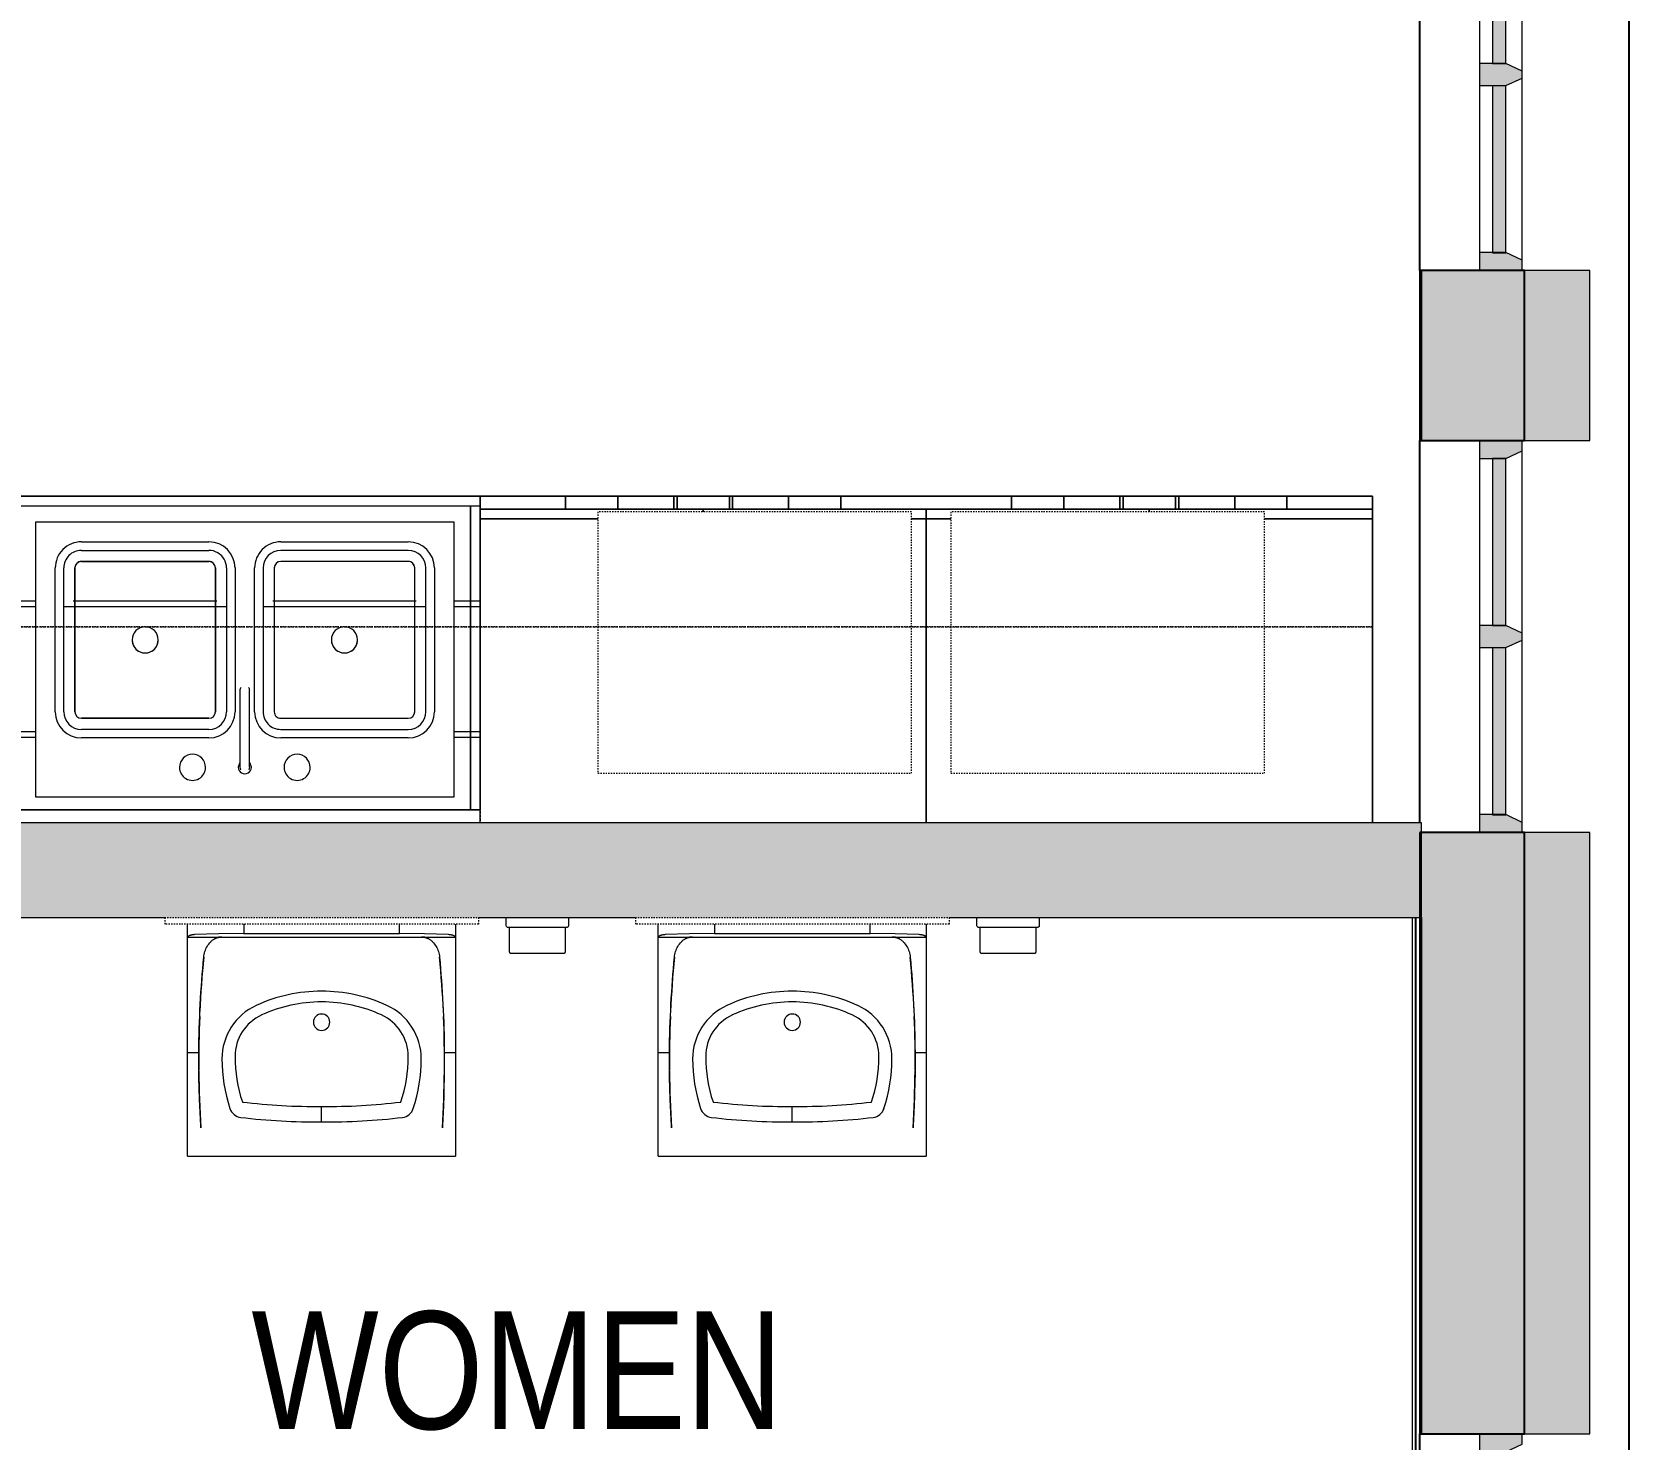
# Model space of a CAD drawing. Header units: inches. Extents: x -3640 to -1418, y -3630 to 137.
# Drawn here: x -2971.6 to -2849.4, y -2270.5 to -2162.9 of the extents above; entities that cross this region are included whole.
import ezdxf

# ---------------------------------------------------------------- set-up
doc = ezdxf.new("R2010")
doc.units = ezdxf.units.IN
doc.header["$MEASUREMENT"] = 0
for name, pattern in [('Dash Small', [0.125, 0.0625, -0.0625]), ('Hidden', [0.28125, 0.1875, -0.09375]), ('Hidden Equipment- BSALS', [0.0625, 0.03125, -0.03125]), ('Hidden Equipment- LTP', [0.0625, 0.03125, -0.03125])]:
    doc.linetypes.add(name, pattern=pattern)
for name, color, linetype, lineweight in [('A-AREA-IDEN', 2, 'Continuous', 9), ('A-FLOR', 192, 'Continuous', 13), ('A-GLAZ-CURT', 52, 'Continuous', 13), ('A-GLAZ-CWMG', 51, 'Continuous', 13), ('A-WALL', 113, 'Continuous', 13), ('A-WALL-PATT', 111, 'Continuous', 13), ('I-WALL', 2, 'Continuous', 13), ('L-SITE-WALL', 31, 'Continuous', 13), ('P-SANR-FIXT', 6, 'Continuous', 13), ('Q-CASE', 31, 'Continuous', 13), ('Q-SPCQ', 91, 'Continuous', 13)]:
    doc.layers.add(name, color=color, linetype=linetype, lineweight=lineweight)
doc.styles.add('Arial Narrow', font='ARIALN.TTF', dxfattribs={"height": 9})

# ---------------------------------------------------------------- blocks, each defined once
blk = doc.blocks.new('15830016-STRUCT_MARTINEZ-MOORE_CENTRAL_v2018_rvt-1-DIMENSION PLAN - LEVEL 1 _567_ - 2__ - CAD')
at = {"layer": 'A-WALL-PATT', "lineweight": 20}
h = blk.add_hatch(color=10, dxfattribs=at)
h.paths.add_polyline_path([(-2865.4, -2624.64), (-2857.4, -2624.64), (-2857.4, -2581.14), (-2865.4, -2581.14), (-2865.4, -2616.64)], flags=0)
h.paths.add_polyline_path([(-2857.4, -2551.14), (-2857.4, -2538.14), (-2865.4, -2538.14), (-2865.4, -2551.14)], flags=0)
h.paths.add_polyline_path([(-2865.4, -2508.14), (-2857.4, -2508.14), (-2857.4, -2462.14), (-2865.4, -2462.14)], flags=0)
h.paths.add_polyline_path([(-2865.4, -2432.14), (-2857.4, -2432.14), (-2857.4, -2419.14), (-2865.4, -2419.14)], flags=0)
h.paths.add_polyline_path([(-2857.4, -2389.14), (-2857.4, -2343.14), (-2865.4, -2343.14), (-2865.4, -2389.14)], flags=0)
h.paths.add_polyline_path([(-2865.4, -2313.14), (-2857.4, -2313.14), (-2857.4, -2300.14), (-2865.4, -2300.14)], flags=0)
h.paths.add_polyline_path([(-2857.4, -2270.14), (-2857.4, -2224.14), (-2865.4, -2224.14), (-2865.4, -2270.14)], flags=0)
h.paths.add_polyline_path([(-2865.4, -2194.14), (-2857.4, -2194.14), (-2857.4, -2181.14), (-2865.4, -2181.14)], flags=0)
h.paths.add_polyline_path([(-2865.4, -2151.14), (-2857.4, -2151.14), (-2857.4, -1977.42), (-2865.4, -1977.42), (-2865.4, -2144.14)], flags=0)
h.paths.add_polyline_path([(-2865.4, -1805.99), (-2857.4, -1805.99), (-2857.4, -1632.14), (-2865.4, -1632.14), (-2865.4, -1771.64), (-2863.24, -1771.64), (-2863.24, -1772.39), (-2865.4, -1772.39), (-2865.4, -1778.63)], flags=0)
h.paths.add_polyline_path([(-2865.4, -1602.14), (-2857.4, -1602.14), (-2857.4, -1589.14), (-2865.4, -1589.14)], flags=0)
h.paths.add_polyline_path([(-2857.4, -1559.14), (-2857.4, -1513.14), (-2865.4, -1513.14), (-2865.4, -1559.14)], flags=0)
h.paths.add_polyline_path([(-2865.4, -1483.14), (-2857.4, -1483.14), (-2857.4, -1470.14), (-2865.4, -1470.14)], flags=0)
h.paths.add_polyline_path([(-2857.4, -1440.14), (-2857.4, -1394.14), (-2865.4, -1394.14), (-2865.4, -1440.14)], flags=0)
h.paths.add_polyline_path([(-2865.4, -1364.14), (-2857.4, -1364.14), (-2857.4, -1351.14), (-2865.4, -1351.14), (-2865.4, -1357.81)], flags=0)
h.paths.add_polyline_path([(-2865.4, -1321.14), (-2857.4, -1321.14), (-2857.4, -1275.14), (-2865.4, -1275.14), (-2865.4, -1293.07)], flags=0)
h.paths.add_polyline_path([(-2865.4, -1245.14), (-2857.4, -1245.14), (-2857.4, -1232.14), (-2865.4, -1232.14)], flags=0)
h.paths.add_polyline_path([(-2857.4, -1202.14), (-2857.4, -1158.64), (-2865.4, -1158.64), (-2865.4, -1202.14)], flags=0)
at = {"layer": 'A-FLOR', "color": 253, "lineweight": 25}
blk.add_line((-2865.71, -2308.64), (-2865.71, -2230.64), dxfattribs=at)
at = {"layer": 'A-WALL', "color": 253, "lineweight": 25}
for p, q in [((-2849.4, -2144.2), (-2849.4, -2608.64)), ((-2865.4, -2181.14), (-2865.4, -2151.14)), ((-2865.4, -2223.39), (-2865.4, -2194.14)), ((-2865.4, -2300.14), (-2865.4, -2270.14))]:
    blk.add_line(p, q, dxfattribs=at)
at = {"layer": 'L-SITE-WALL', "color": 253, "lineweight": 25}
for p, q in [((-2865.4, -2181.14), (-2865.4, -2194.14)), ((-2857.4, -2181.14), (-2865.4, -2181.14)), ((-2857.4, -2194.14), (-2857.4, -2181.14)), ((-2865.4, -2194.14), (-2857.4, -2194.14)), ((-2865.4, -2224.14), (-2865.4, -2270.14)), ((-2857.4, -2224.14), (-2865.4, -2224.14)), ((-2857.4, -2270.14), (-2857.4, -2224.14)), ((-2865.4, -2270.14), (-2857.4, -2270.14))]:
    blk.add_line(p, q, dxfattribs=at)
blk = doc.blocks.new('Lavatory-Wall_Mounted High-back Basin-BSALS - LAV--235525-DIMENSION PLAN - LEVEL 1 _567_ - 2__ - CAD')
at = {"layer": 'P-SANR-FIXT', "lineweight": 9}
for p, q in [((-2923.65, -2232.13), (-2923.65, -2231.14)), ((-2919.35, -2231.14), (-2919.35, -2231.85)), ((-2907.44, -2231.85), (-2907.44, -2231.14)), ((-2903.15, -2231.14), (-2903.15, -2232.13)), ((-2923.65, -2240.96), (-2923.65, -2232.13)), ((-2923.65, -2232.13), (-2921.05, -2232.13)), ((-2921.05, -2232.13), (-2905.74, -2232.13)), ((-2919.35, -2231.85), (-2918.87, -2231.85)), ((-2918.87, -2231.85), (-2907.93, -2231.85)), ((-2907.93, -2231.85), (-2907.44, -2231.85)), ((-2905.74, -2232.13), (-2903.15, -2232.13)), ((-2903.15, -2232.13), (-2903.15, -2240.96)), ((-2923.65, -2244.04), (-2923.65, -2240.96)), ((-2923.65, -2240.96), (-2922.79, -2240.96)), ((-2904.01, -2240.96), (-2903.15, -2240.96)), ((-2903.15, -2240.96), (-2903.15, -2244.04)), ((-2923.65, -2246.72), (-2923.65, -2244.04)), ((-2913.4, -2246.27), (-2913.4, -2245.09)), ((-2903.15, -2244.04), (-2903.15, -2246.72)), ((-2923.65, -2248.22), (-2923.65, -2246.72)), ((-2903.15, -2246.72), (-2903.15, -2248.22)), ((-2923.65, -2248.43), (-2923.65, -2248.22)), ((-2923.65, -2248.76), (-2923.65, -2248.43)), ((-2923.65, -2248.88), (-2923.65, -2248.76)), ((-2923.65, -2248.88), (-2903.15, -2248.88)), ((-2903.15, -2248.22), (-2903.15, -2248.43)), ((-2903.15, -2248.43), (-2903.15, -2248.76)), ((-2903.15, -2248.76), (-2903.15, -2248.88))]:
    blk.add_line(p, q, dxfattribs=at)
at = {"layer": 'P-SANR-FIXT', "lineweight": 9, "flags": 128}
for points in [[(-2919.35, -2231.85), (-2921.26, -2231.88), (-2923.11, -2231.94)], [(-2903.68, -2231.94), (-2905.53, -2231.88), (-2907.44, -2231.85)], [(-2922.75, -2244.04), (-2922.78, -2242.5), (-2922.79, -2240.96)], [(-2904.01, -2240.96), (-2904.01, -2242.5), (-2904.04, -2244.04)]]:
    blk.add_lwpolyline(points, dxfattribs=at)
at = {"layer": 'P-SANR-FIXT', "lineweight": 9}
for centre, radius, start, end in [((-2921.05, -2233.26), 1.14, 90, 113.5081), ((-2905.74, -2233.26), 1.14, 66.4919, 90), ((-2839.45, -2241.56), 83.34, 174.5603, 177.4368), ((-2987.34, -2241.56), 83.34, 2.5632, 5.4397), ((-2913.4, -2248.27), 12, 90, 114.6243), ((-2913.4, -2248.27), 12, 65.3757, 90), ((-2916.52, -2241.45), 4.5, 114.6243, 179.9622), ((-2913.4, -2248.09), 11, 90, 114.6243), ((-2913.4, -2248.09), 11, 65.3757, 90), ((-2910.27, -2241.45), 4.5, 0.0378, 65.3757), ((-2839.45, -2241.56), 83.34, 177.6975, 180.5124), ((-2916.52, -2241.27), 3.5, 114.6243, 179.9622), ((-2913.4, -2238.64), 0.625, 0, 180), ((-2913.4, -2238.64), 0.625, 180, 0), ((-2910.27, -2241.27), 3.5, 0.0378, 65.3757), ((-2987.34, -2241.56), 83.34, 359.4876, 2.3025), ((-2909.02, -2241.45), 12, 179.9622, 198.4138), ((-2909.02, -2241.27), 11, 179.9622, 198.4138), ((-2917.77, -2241.27), 11, 341.5862, 0.0378), ((-2917.77, -2241.45), 12, 341.5862, 0.0378), ((-2839.45, -2241.56), 83.34, 180.5769, 183.551), ((-2987.34, -2241.56), 83.34, 356.449, 359.4231), ((-2913.82, -2198.21), 46.88, 263.093, 270.5185), ((-2912.97, -2198.21), 46.88, 269.4815, 276.907), ((-2919.46, -2244.93), 1, 198.4138, 263.093), ((-2913.82, -2198.39), 47.88, 263.093, 270.5076), ((-2912.97, -2198.39), 47.88, 269.4924, 276.907), ((-2907.33, -2244.93), 1, 276.907, 341.5862)]:
    blk.add_arc(centre, radius, start, end, dxfattribs=at)
for points, knots in [([(-2923.11, -2231.94), (-2923.15, -2231.95), (-2923.21, -2231.95), (-2923.28, -2231.96), (-2923.33, -2231.97), (-2923.37, -2231.98), (-2923.4, -2231.99), (-2923.42, -2231.99), (-2923.44, -2232), (-2923.45, -2232), (-2923.47, -2232.01), (-2923.48, -2232.01), (-2923.51, -2232.02), (-2923.53, -2232.04), (-2923.56, -2232.05), (-2923.58, -2232.07), (-2923.61, -2232.09), (-2923.63, -2232.11), (-2923.65, -2232.13)], [0, 0, 0, 0, 0.2, 0.3, 0.4, 0.45, 0.5, 0.55, 0.575, 0.6, 0.625, 0.65, 0.7, 0.75, 0.8, 0.85, 0.9, 1, 1, 1, 1]), ([(-2903.15, -2232.13), (-2903.16, -2232.11), (-2903.18, -2232.09), (-2903.21, -2232.07), (-2903.23, -2232.05), (-2903.26, -2232.04), (-2903.29, -2232.02), (-2903.31, -2232.01), (-2903.33, -2232.01), (-2903.34, -2232), (-2903.35, -2232), (-2903.37, -2231.99), (-2903.39, -2231.99), (-2903.42, -2231.98), (-2903.46, -2231.97), (-2903.51, -2231.96), (-2903.58, -2231.95), (-2903.64, -2231.95), (-2903.68, -2231.94)], [0, 0, 0, 0, 0.1, 0.15, 0.2, 0.25, 0.3, 0.35, 0.375, 0.4, 0.425, 0.45, 0.5, 0.55, 0.6, 0.7, 0.8, 1, 1, 1, 1])]:
    blk.add_open_spline(points, degree=3, knots=knots, dxfattribs=at)
for points in [[(-2922.41, -2233.66), (-2922.4, -2233.52), (-2922.34, -2233.24), (-2922.16, -2232.83), (-2921.99, -2232.6), (-2921.88, -2232.49)], [(-2921.88, -2232.49), (-2921.83, -2232.43), (-2921.72, -2232.33), (-2921.51, -2232.22), (-2921.29, -2232.14), (-2921.13, -2232.13), (-2921.05, -2232.13)], [(-2905.74, -2232.13), (-2905.66, -2232.13), (-2905.5, -2232.14), (-2905.28, -2232.22), (-2905.07, -2232.33), (-2904.96, -2232.43), (-2904.91, -2232.49)], [(-2904.91, -2232.49), (-2904.81, -2232.6), (-2904.63, -2232.83), (-2904.45, -2233.23), (-2904.39, -2233.52), (-2904.38, -2233.66)], [(-2922.79, -2240.96), (-2922.78, -2239.71), (-2922.7, -2237.24), (-2922.52, -2234.84), (-2922.41, -2233.66)], [(-2904.38, -2233.66), (-2904.27, -2234.84), (-2904.09, -2237.24), (-2904.02, -2239.71), (-2904.01, -2240.96)], [(-2922.63, -2246.72), (-2922.65, -2246.28), (-2922.7, -2245.38), (-2922.74, -2244.49), (-2922.75, -2244.04)], [(-2904.04, -2244.04), (-2904.05, -2244.49), (-2904.09, -2245.38), (-2904.14, -2246.28), (-2904.16, -2246.72)]]:
    blk.add_open_spline(points, degree=3, dxfattribs=at)
blk = doc.blocks.new('Mirror_Bobrick_B1658 - 24Wx36H-V8-DIMENSION PLAN - LEVEL 1 _567_ - 2__ - CAD')
at = {"layer": 'Q-SPCQ', "linetype": 'Hidden Equipment- BSALS', "lineweight": 20}
for p, q in [((-2961.4, -2230.64), (-2961.4, -2231.14)), ((-2961.4, -2230.64), (-2937.4, -2230.64)), ((-2961.4, -2230.64), (-2961.4, -2231.14)), ((-2937.4, -2231.14), (-2961.4, -2231.14)), ((-2937.4, -2230.64), (-2937.4, -2231.14)), ((-2937.4, -2230.64), (-2937.4, -2231.14))]:
    blk.add_line(p, q, dxfattribs=at)
blk = doc.blocks.new('Soap_Dispenser-Surface_Mounted-Bobrick - B-2111-235694-DIMENSION PLAN - LEVEL 1 _567_ - 2__ - CAD')
at = {"layer": 'Q-SPCQ', "lineweight": 9}
for p, q in [((-2935.27, -2231.28), (-2935.27, -2230.64)), ((-2935.27, -2230.64), (-2930.52, -2230.64)), ((-2935.02, -2231.39), (-2935.15, -2231.39)), ((-2935.02, -2233.28), (-2935.02, -2231.39)), ((-2930.77, -2231.39), (-2935.02, -2231.39)), ((-2930.65, -2231.39), (-2930.77, -2231.39)), ((-2930.77, -2231.39), (-2930.77, -2233.28)), ((-2930.52, -2230.64), (-2930.52, -2231.28)), ((-2930.88, -2233.39), (-2934.91, -2233.39))]:
    blk.add_line(p, q, dxfattribs=at)
for points, knots in [([(-2935.15, -2231.39), (-2935.16, -2231.39), (-2935.19, -2231.39), (-2935.24, -2231.35), (-2935.26, -2231.31), (-2935.27, -2231.28)], [0, 0, 0, 0, 0.285714, 0.571429, 1, 1, 1, 1]), ([(-2930.52, -2231.28), (-2930.52, -2231.3), (-2930.54, -2231.34), (-2930.57, -2231.37), (-2930.61, -2231.39), (-2930.63, -2231.39), (-2930.65, -2231.39)], [0, 0, 0, 0, 0.285714, 0.571429, 0.785714, 1, 1, 1, 1]), ([(-2934.91, -2233.39), (-2934.93, -2233.39), (-2934.95, -2233.38), (-2934.98, -2233.36), (-2935, -2233.33), (-2935.02, -2233.3), (-2935.02, -2233.28)], [0, 0, 0, 0, 0.333333, 0.5, 0.666667, 1, 1, 1, 1]), ([(-2930.77, -2233.28), (-2930.78, -2233.3), (-2930.79, -2233.33), (-2930.81, -2233.36), (-2930.84, -2233.38), (-2930.86, -2233.39), (-2930.88, -2233.39)], [0, 0, 0, 0, 0.333333, 0.5, 0.666667, 1, 1, 1, 1])]:
    blk.add_open_spline(points, degree=3, knots=knots, dxfattribs=at)
blk = doc.blocks.new('Microwave oven 2_0 cuft GE - LTP - Microwave 2_0 cuft GE-235511-DIMENSION PLAN - LEVEL 1 _567_ - 2__ - CAD')
at = {"layer": 'Q-SPCQ', "linetype": 'Hidden Equipment- LTP', "lineweight": 20}
for p, q in [((0, 0), (-24, 0)), ((-24, 0), (-24, -20)), ((0, -20), (0, 0)), ((-24, -20), (0, -20))]:
    blk.add_line(p, q, dxfattribs=at)
blk = doc.blocks.new('Casework- Skirt ADA- BSALS1 - 34_H-3511352-DIMENSION PLAN - LEVEL 1 _567_ - 2__ - CAD')
at = {"layer": 'Q-CASE', "lineweight": 20}
for p, q in [((-17.26, 0), (-17.26, -5.56)), ((-17.26, -23.25), (-17.26, 0)), ((-17.26, 0), (-16.51, 0)), ((-16.51, 0), (-17.26, 0)), ((-17.26, 0), (-17.26, -6)), ((-17.26, -5.56), (-17.26, 0)), ((-17.26, 0), (-16.51, 0)), ((-16.51, 0), (-17.26, 0)), ((-16.51, 0), (-16.51, -23.25)), ((-16.51, -5.56), (-16.51, 0)), ((-16.51, 0), (17.99, 0)), ((17.99, 0), (-16.51, 0)), ((17.99, -23.25), (17.99, 0)), ((17.99, 0), (17.99, -5.56)), ((18.74, 0), (17.99, 0)), ((18.74, 0), (17.99, 0)), ((17.99, 0), (18.74, 0)), ((18.74, 0), (17.99, 0)), ((18.74, -5.56), (18.74, 0)), ((18.74, 0), (18.74, -23.25)), ((18.74, 0), (18.74, -5.56)), ((18.74, -6), (18.74, 0)), ((-17.26, -5.56), (-17.26, -15.56)), ((-16.51, -5.56), (-17.26, -5.56)), ((-17.26, -15.56), (-17.26, -5.56)), ((-16.51, -5.56), (-17.26, -5.56)), ((-17.26, -6), (-17.26, -16)), ((-16.51, -6), (-17.26, -6)), ((-16.51, -15.56), (-16.51, -5.56)), ((-15.26, -5.56), (-16.51, -5.56)), ((-15.26, -6), (-16.51, -6)), ((17.99, -5.56), (16.74, -5.56)), ((17.99, -6), (16.74, -6)), ((17.99, -5.56), (17.99, -15.56)), ((18.74, -5.56), (17.99, -5.56)), ((18.74, -5.56), (17.99, -5.56)), ((18.74, -6), (17.99, -6)), ((18.74, -15.56), (18.74, -5.56)), ((18.74, -5.56), (18.74, -15.56)), ((18.74, -16), (18.74, -6)), ((-17.26, -15.56), (-17.26, -22.25)), ((-16.51, -15.56), (-17.26, -15.56)), ((-17.26, -22.25), (-17.26, -15.56)), ((-16.51, -15.56), (-17.26, -15.56)), ((-16.51, -23.25), (-16.51, -15.56)), ((-15.26, -15.56), (-16.51, -15.56)), ((-0.66, -15.56), (-13.12, -15.56)), ((14.59, -15.56), (2.13, -15.56)), ((17.99, -15.56), (16.74, -15.56)), ((17.99, -15.56), (17.99, -23.25)), ((18.74, -15.56), (17.99, -15.56)), ((18.74, -15.56), (17.99, -15.56)), ((18.74, -22.25), (18.74, -15.56)), ((18.74, -15.56), (18.74, -22.25)), ((-17.26, -16), (-17.26, -22.25)), ((-16.51, -16), (-17.26, -16)), ((-15.26, -16), (-16.51, -16)), ((-1.41, -16), (-12.36, -16)), ((13.87, -16), (2.89, -16)), ((17.99, -16), (16.74, -16)), ((18.74, -16), (17.99, -16)), ((18.74, -22.25), (18.74, -16)), ((-17.26, -22.25), (-17.26, -23)), ((-17.26, -22.25), (-17.26, -23)), ((-17.26, -23), (-17.26, -22.25)), ((-17.26, -23), (-17.26, -23.25)), ((-17.26, -23), (-17.26, -23.25)), ((-17.26, -23.25), (-17.26, -23)), ((18.74, -23), (18.74, -22.25)), ((18.74, -22.25), (18.74, -23)), ((18.74, -23), (18.74, -22.25)), ((18.74, -23.25), (18.74, -23)), ((18.74, -23), (18.74, -23.25)), ((18.74, -23.25), (18.74, -23)), ((-16.51, -23.25), (-17.26, -23.25)), ((-16.51, -23.25), (-17.26, -23.25)), ((-17.26, -23.25), (-17.26, -24)), ((-17.26, -24), (-17.26, -23.25)), ((18.74, -23.25), (-17.26, -23.25)), ((-16.51, -23.25), (-17.26, -23.25)), ((18.74, -24), (-17.26, -24)), ((18.74, -24), (-17.26, -24)), ((17.99, -23.25), (-16.51, -23.25)), ((17.99, -23.25), (18.74, -23.25)), ((18.74, -23.25), (17.99, -23.25)), ((18.74, -23.25), (17.99, -23.25)), ((18.74, -23.25), (18.74, -24)), ((18.74, -24), (18.74, -23.25))]:
    blk.add_line(p, q, dxfattribs=at)
blk = doc.blocks.new('Sink-Double- BSALS - SK--235515-DIMENSION PLAN - LEVEL 1 _567_ - 2__ - CAD')
at = {"layer": 'P-SANR-FIXT', "lineweight": 9}
for p, q in [((16, 0), (-16, 0)), ((-16, 0), (-16, -21)), ((16, -21), (16, 0)), ((-12.5, -4.5), (-2.75, -4.5)), ((-0.37, -4.75), (-0.37, -5.62)), ((0.38, -5.62), (0.38, -4.75)), ((2.75, -4.5), (12.5, -4.5)), ((-2.75, -5.15), (-12.5, -5.15)), ((-2.75, -6), (-12.5, -6)), ((-2.75, -6), (-12.5, -6)), ((2.75, -5.15), (12.5, -5.15)), ((12.5, -6), (2.75, -6)), ((2.75, -6), (12.5, -6)), ((-14.5, -17.5), (-14.5, -6.5)), ((-13.85, -6.5), (-13.85, -14.52)), ((-13, -6.5), (-13, -14.06)), ((-13, -6.5), (-13, -14.06)), ((-2.25, -14.06), (-2.25, -6.5)), ((-2.25, -14.06), (-2.25, -6.5)), ((-1.4, -14.52), (-1.4, -6.5)), ((-0.75, -6.5), (-0.75, -17.5)), ((0.75, -17.5), (0.75, -6.5)), ((1.4, -14.52), (1.4, -6.5)), ((2.25, -6.5), (2.25, -14.06)), ((2.25, -14.06), (2.25, -6.5)), ((13, -14.06), (13, -6.5)), ((13, -6.5), (13, -14.06)), ((13.85, -6.5), (13.85, -14.52)), ((14.5, -6.5), (14.5, -17.5)), ((-13.85, -14.56), (-13.85, -17.5)), ((-13, -14.06), (-13, -17.5)), ((-13, -14.06), (-13, -17.5)), ((-2.25, -17.5), (-2.25, -14.06)), ((-2.25, -17.5), (-2.25, -14.06)), ((-1.4, -17.5), (-1.4, -14.56)), ((1.4, -17.5), (1.4, -14.56)), ((2.25, -14.06), (2.25, -17.5)), ((2.25, -17.5), (2.25, -14.06)), ((13, -17.5), (13, -14.06)), ((13, -14.06), (13, -17.5)), ((13.85, -14.56), (13.85, -17.5)), ((-12.5, -18), (-2.75, -18)), ((-12.5, -18), (-2.75, -18)), ((2.75, -18), (12.5, -18)), ((12.5, -18), (2.75, -18)), ((-12.5, -18.85), (-2.75, -18.85)), ((-2.75, -19.5), (-12.5, -19.5)), ((12.5, -18.85), (2.75, -18.85)), ((12.5, -19.5), (2.75, -19.5)), ((-16, -21), (16, -21))]:
    blk.add_line(p, q, dxfattribs=at)
at = {"layer": 'P-SANR-FIXT', "lineweight": 9, "flags": 128}
for points in [[(-0.37, -2.25), (-0.37, -2.25), (-0.37, -2.26), (-0.37, -2.27), (-0.37, -2.28), (-0.37, -2.3), (-0.37, -2.32), (-0.37, -2.35), (-0.37, -2.38), (-0.37, -2.41), (-0.37, -2.45), (-0.37, -2.49), (-0.37, -2.53), (-0.37, -2.58), (-0.37, -2.63), (-0.37, -2.69), (-0.37, -2.74), (-0.37, -2.81), (-0.37, -2.87), (-0.37, -2.94), (-0.37, -3.01), (-0.37, -3.08), (-0.37, -3.16), (-0.37, -3.24), (-0.37, -3.32), (-0.37, -3.4), (-0.37, -3.48), (-0.37, -3.57), (-0.37, -3.66), (-0.37, -3.75), (-0.37, -3.84), (-0.37, -3.94), (-0.37, -4.03), (-0.37, -4.13), (-0.37, -4.23), (-0.37, -4.33), (-0.37, -4.42), (-0.37, -4.52), (-0.37, -4.62), (-0.37, -4.72), (-0.37, -4.75)], [(0.38, -4.75), (0.38, -4.65), (0.38, -4.55), (0.38, -4.45), (0.38, -4.35), (0.38, -4.25), (0.38, -4.16), (0.38, -4.06), (0.38, -3.96), (0.38, -3.87), (0.38, -3.78), (0.38, -3.69), (0.38, -3.6), (0.38, -3.51), (0.38, -3.42), (0.38, -3.34), (0.38, -3.26), (0.38, -3.18), (0.38, -3.1), (0.38, -3.03), (0.38, -2.96), (0.38, -2.89), (0.38, -2.82), (0.38, -2.76), (0.38, -2.7), (0.38, -2.65), (0.38, -2.59), (0.38, -2.55), (0.38, -2.5), (0.38, -2.46), (0.38, -2.42), (0.38, -2.39), (0.38, -2.35), (0.38, -2.33), (0.38, -2.31), (0.38, -2.29), (0.38, -2.27), (0.38, -2.26), (0.38, -2.25), (0.38, -2.25), (0.38, -2.25)], [(-0.37, -5.62), (-0.37, -5.72), (-0.37, -5.82), (-0.37, -5.92), (-0.37, -6.02), (-0.37, -6.12), (-0.37, -6.22), (-0.37, -6.32), (-0.37, -6.41), (-0.37, -6.51), (-0.37, -6.6), (-0.37, -6.69), (-0.37, -6.78), (-0.37, -6.87), (-0.37, -6.95), (-0.37, -7.04), (-0.37, -7.12), (-0.37, -7.2), (-0.37, -7.27), (-0.37, -7.35), (-0.37, -7.42), (-0.37, -7.49), (-0.37, -7.55), (-0.37, -7.61), (-0.37, -7.67), (-0.37, -7.73), (-0.37, -7.78), (-0.37, -7.83), (-0.37, -7.88), (-0.37, -7.92), (-0.37, -7.96), (-0.37, -7.99), (-0.37, -8.02), (-0.37, -8.05), (-0.37, -8.07), (-0.37, -8.09), (-0.37, -8.1), (-0.37, -8.11), (-0.37, -8.12), (-0.37, -8.12), (-0.37, -8.12)], [(0.38, -8.12), (0.38, -8.12), (0.38, -8.12), (0.38, -8.11), (0.38, -8.09), (0.38, -8.08), (0.38, -8.05), (0.38, -8.03), (0.38, -8), (0.38, -7.96), (0.38, -7.93), (0.38, -7.89), (0.38, -7.84), (0.38, -7.79), (0.38, -7.74), (0.38, -7.69), (0.38, -7.63), (0.38, -7.57), (0.38, -7.5), (0.38, -7.44), (0.38, -7.37), (0.38, -7.29), (0.38, -7.22), (0.38, -7.14), (0.38, -7.06), (0.38, -6.98), (0.38, -6.89), (0.38, -6.8), (0.38, -6.71), (0.38, -6.62), (0.38, -6.53), (0.38, -6.44), (0.38, -6.34), (0.38, -6.25), (0.38, -6.15), (0.38, -6.05), (0.38, -5.95), (0.38, -5.85), (0.38, -5.75), (0.38, -5.65), (0.38, -5.62)]]:
    blk.add_lwpolyline(points, dxfattribs=at)
at = {"layer": 'P-SANR-FIXT', "lineweight": 9}
for centre, radius, start, end in [((-4, -2.25), 1, 360, 180), ((-4, -2.25), 1, 180, 360), ((0, -2.25), 0.5, 360, 180), ((0, -2.25), 0.5, 180, 221.3753), ((0, -2.25), 0.375, 150, 180), ((0, -2.25), 0.375, 0, 30), ((0, -2.25), 0.5, 318.6247, 0), ((4, -2.25), 1, 360, 180), ((4, -2.25), 1, 180, 0), ((-12.5, -6.5), 2, 90, 180), ((-2.75, -6.5), 2, 0, 90), ((2.75, -6.5), 2, 90, 180), ((12.5, -6.5), 2, 0, 90), ((-12.5, -6.5), 1.35, 90, 180), ((-12.5, -6.5), 0.5, 90, 180), ((-12.5, -6.5), 0.5, 90, 180), ((-2.75, -6.5), 1.35, 360, 90), ((-2.75, -6.5), 0.5, 360, 90), ((-2.75, -6.5), 0.5, 360, 90), ((2.75, -6.5), 1.35, 90, 180), ((2.75, -6.5), 0.5, 90, 180), ((2.75, -6.5), 0.5, 90, 180), ((12.5, -6.5), 1.35, 0, 90), ((12.5, -6.5), 0.5, 0, 90), ((12.5, -6.5), 0.5, 0, 90), ((0, -8.12), 0.375, 180.1021, 218.5714), ((0, -8.12), 0.375, 321.4286, 359.8979), ((-7.62, -12), 1, 0, 180), ((-7.62, -12), 1, 360, 180), ((-7.62, -12), 1, 180, 0), ((-7.62, -12), 1, 180, 360), ((7.62, -12), 1, 0, 180), ((7.62, -12), 1, 360, 180), ((7.62, -12), 1, 180, 360), ((7.62, -12), 1, 180, 360), ((-12.5, -17.5), 2, 180, 270), ((-12.5, -17.5), 1.35, 180, 270), ((-12.5, -17.5), 0.5, 180, 270), ((-12.5, -17.5), 0.5, 180, 225), ((-12.5, -17.5), 0.5, 225, 270), ((-2.75, -17.5), 0.5, 270, 360), ((-2.75, -17.5), 0.5, 270, 360), ((-2.75, -17.5), 1.35, 270, 360), ((-2.75, -17.5), 2, 270, 0), ((2.75, -17.5), 2, 180, 270), ((2.75, -17.5), 1.35, 180, 210), ((2.75, -17.5), 1.35, 210, 240), ((2.75, -17.5), 0.5, 180, 240), ((2.75, -17.5), 0.5, 180, 225), ((2.75, -17.5), 0.5, 225, 270), ((2.75, -17.5), 0.5, 240, 270), ((12.5, -17.5), 1.35, 270, 0), ((12.5, -17.5), 0.5, 270, 0), ((12.5, -17.5), 2, 270, 0), ((12.5, -17.5), 0.5, 270, 300), ((12.5, -17.5), 0.5, 300, 360), ((2.75, -17.5), 1.35, 240, 270)]:
    blk.add_arc(centre, radius, start, end, dxfattribs=at)
blk = doc.blocks.new('Casework- Double Door w Double Drawer- BSALS - 36_H 34H-3420053-DIMENSION PLAN - LEVEL 1 _567_ - 2__ - CAD')
at = {"layer": 'Q-CASE', "lineweight": 20}
for p, q in [((-40.32, -24), (-40.32, 0)), ((-40.32, 0), (-6.2, 0)), ((-6.2, 0), (-6.2, -24)), ((-32.07, -23.25), (-40.32, -23.25)), ((-40.32, -23.25), (-40.32, -24)), ((-40.32, -24), (-40.32, -23.25)), ((-40.32, -23.25), (-32.07, -23.25)), ((-6.2, -24), (-40.32, -24)), ((-40.32, -24), (-23.26, -24)), ((-33.79, -24), (-40.32, -24)), ((-29.79, -24), (-33.79, -24)), ((-29.79, -24), (-33.79, -24)), ((-33.79, -24), (-33.79, -25)), ((-33.79, -25), (-33.79, -24)), ((-33.79, -24), (-29.79, -24)), ((-23.26, -24), (-29.79, -24)), ((-29.79, -25), (-29.79, -24)), ((-29.79, -24), (-29.79, -25)), ((-25.51, -24), (-25.51, -25)), ((-25.26, -24), (-25.51, -24)), ((-25.51, -24), (-25.26, -24)), ((-25.51, -25), (-25.51, -24)), ((-25.26, -25), (-25.26, -24)), ((-25.26, -24), (-25.26, -25)), ((-23.26, -23.79), (-23.26, -24)), ((-23.26, -24), (-23.26, -23.79)), ((-23.26, -24), (-23.26, -23.79)), ((-23.26, -23.79), (-23.26, -24)), ((-23.26, -24), (-6.2, -24)), ((-16.73, -24), (-23.26, -24)), ((-21.01, -24), (-21.26, -24)), ((-21.26, -24), (-21.26, -25)), ((-21.26, -25), (-21.26, -24)), ((-21.26, -24), (-21.01, -24)), ((-21.01, -25), (-21.01, -24)), ((-21.01, -24), (-21.01, -25)), ((-12.73, -24), (-16.73, -24)), ((-12.73, -24), (-16.73, -24)), ((-16.73, -24), (-16.73, -25)), ((-16.73, -25), (-16.73, -24)), ((-16.73, -24), (-12.73, -24)), ((-6.2, -24), (-12.73, -24)), ((-12.73, -25), (-12.73, -24)), ((-12.73, -24), (-12.73, -25)), ((-6.2, -23.25), (-8.07, -23.25)), ((-8.07, -23.25), (-6.2, -23.25)), ((-6.2, -24), (-6.2, -23.25)), ((-6.2, -23.25), (-6.2, -24)), ((-33.79, -25), (-29.79, -25)), ((-29.79, -25), (-33.79, -25)), ((-25.51, -25), (-25.26, -25)), ((-25.26, -25), (-25.51, -25)), ((-21.26, -25), (-21.01, -25)), ((-21.01, -25), (-21.26, -25)), ((-16.73, -25), (-12.73, -25)), ((-12.73, -25), (-16.73, -25))]:
    blk.add_line(p, q, dxfattribs=at)
blk = doc.blocks.new('Casework- Upper- Double Door- BSALS - Light Skirt Off-3418845-DIMENSION PLAN - LEVEL 1 _567_ - 2__ - CAD')
at = {"layer": 'Q-CASE', "linetype": 'Hidden'}
for p, q in [((-16.32, -15), (-16.32, 0)), ((-16.32, 0), (17.8, 0)), ((17.8, 0), (17.8, -15)), ((17.8, -15), (-16.32, -15))]:
    blk.add_line(p, q, dxfattribs=at)
at = {"layer": 'Q-CASE', "linetype": 'Dash Small'}
blk.add_line((-16.32, -15), (17.8, -15), dxfattribs=at)
blk.add_line((-16.32, -15), (17.8, -15), dxfattribs=at)
blk = doc.blocks.new('Rectangular Mullion - Winco Accent Full_Left-383357-DIMENSION PLAN - LEVEL 1 _567_ - 2__ - CAD')
at = {"layer": 'A-GLAZ-CWMG', "lineweight": 9}
blk.add_hatch(color=90, dxfattribs=at).paths.add_polyline_path([(-0.79, 1.25), (0, 1.25), (0, -2), (-1.38, -2), (-1.38, 0)], flags=0)
at = {"layer": 'A-GLAZ-CWMG', "lineweight": 20}
for p, q in [((-1.38, 0), (-0.79, 1.25)), ((-0.79, 1.25), (0, 1.25)), ((0, 1.25), (0, -2)), ((-1.38, -2), (-1.38, 0)), ((0, -2), (-1.38, -2))]:
    blk.add_line(p, q, dxfattribs=at)
blk = doc.blocks.new('System Panel - Winco Glass-383356-DIMENSION PLAN - LEVEL 1 _567_ - 2__ - CAD')
at = {"layer": 'A-GLAZ-CURT', "lineweight": 9}
blk.add_hatch(color=90, dxfattribs=at).paths.add_polyline_path([(6.390625, 0), (6.390625, 1), (-6.390625, 1), (-6.390625, 0)], flags=0)
at = {"layer": 'A-GLAZ-CURT', "lineweight": 20}
for p, q in [((6.390625, 1), (-6.390625, 1)), ((-6.390625, 1), (-6.390625, 0)), ((6.390625, 0), (6.390625, 1)), ((-6.390625, 0), (6.390625, 0))]:
    blk.add_line(p, q, dxfattribs=at)
blk = doc.blocks.new('Rectangular Mullion - Winco Accent Full_Right-383360-DIMENSION PLAN - LEVEL 1 _567_ - 2__ - CAD')
at = {"layer": 'A-GLAZ-CWMG', "lineweight": 9}
for p, q in [((-2730.74, -1163.2), (-2743.52, -1163.2)), ((-2730.16, -1166.45), (-2744.1, -1166.45))]:
    blk.add_line(p, q, dxfattribs=at)
blk = doc.blocks.new('Rectangular Mullion - Winco Accent Full_Right-383365-DIMENSION PLAN - LEVEL 1 _567_ - 2__ - CAD')
at = {"layer": 'A-GLAZ-CWMG', "lineweight": 9}
blk.add_hatch(color=90, dxfattribs=at).paths.add_polyline_path([(0, 1.25), (-0.79, 1.25), (-1.38, 0), (-1.38, -2), (0, -2), (0, -1.62)], flags=0)
at = {"layer": 'A-GLAZ-CWMG', "lineweight": 20}
for p, q in [((-0.79, 1.25), (-1.38, 0)), ((0, 1.25), (-0.79, 1.25)), ((0, -2), (0, 1.25)), ((-1.38, 0), (-1.38, -2)), ((-1.38, -2), (0, -2))]:
    blk.add_line(p, q, dxfattribs=at)
blk = doc.blocks.new('Rectangular Mullion - Winco Accent Full_Right-384203-DIMENSION PLAN - LEVEL 1 _567_ - 2__ - CAD')
at = {"layer": 'A-GLAZ-CWMG', "lineweight": 9}
for p, q in [((-2716.27, -1163.2), (-2729.05, -1163.2)), ((-2715.69, -1166.45), (-2729.63, -1166.45))]:
    blk.add_line(p, q, dxfattribs=at)
blk = doc.blocks.new('Rectangular Mullion - Winco Accent Full-384206-DIMENSION PLAN - LEVEL 1 _567_ - 2__ - CAD')
at = {"layer": 'A-GLAZ-CWMG', "lineweight": 9}
blk.add_hatch(color=90, dxfattribs=at).paths.add_polyline_path([(0.26, 1.25), (0.84, 0), (0.84, -2), (-0.84, -2), (-0.84, 0), (-0.26, 1.25)], flags=0)
at = {"layer": 'A-GLAZ-CWMG', "lineweight": 20}
for p, q in [((-0.84, 0), (-0.26, 1.25)), ((-0.26, 1.25), (0.26, 1.25)), ((0.26, 1.25), (0.84, 0)), ((-0.84, -2), (-0.84, 0)), ((0.84, 0), (0.84, -2)), ((0.84, -2), (-0.84, -2))]:
    blk.add_line(p, q, dxfattribs=at)
blk = doc.blocks.new('Casework- Upper- Double Door- BSALS - Light Skirt Off-3423506-DIMENSION PLAN - LEVEL 1 _567_ - 2__ - CAD')
at = {"layer": 'Q-CASE', "linetype": 'Hidden'}
for p, q in [((-17.26, -15), (-17.26, 0)), ((-17.26, 0), (18.74, 0)), ((18.74, 0), (18.74, -15)), ((18.74, -15), (-17.26, -15))]:
    blk.add_line(p, q, dxfattribs=at)
at = {"layer": 'Q-CASE', "linetype": 'Dash Small'}
blk.add_line((-17.26, -15), (18.74, -15), dxfattribs=at)
blk.add_line((-17.26, -15), (18.74, -15), dxfattribs=at)
blk = doc.blocks.new('Casework- Double Door w Double Drawer- BSALS - 36_H 34H-3418843-DIMENSION PLAN - LEVEL 1 _567_ - 2__ - CAD')
at = {"layer": 'Q-CASE', "lineweight": 20}
for p, q in [((-40.32, -24), (-40.32, 0)), ((-40.32, 0), (-6.2, 0)), ((-6.2, 0), (-6.2, -24)), ((-39.2, -23.25), (-40.32, -23.25)), ((-40.32, -23.25), (-40.32, -24)), ((-40.32, -24), (-40.32, -23.25)), ((-40.32, -23.25), (-39.2, -23.25)), ((-6.2, -24), (-40.32, -24)), ((-40.32, -24), (-23.26, -24)), ((-33.79, -24), (-40.32, -24)), ((-29.79, -24), (-33.79, -24)), ((-29.79, -24), (-33.79, -24)), ((-33.79, -24), (-33.79, -25)), ((-33.79, -25), (-33.79, -24)), ((-33.79, -24), (-29.79, -24)), ((-23.26, -24), (-29.79, -24)), ((-29.79, -25), (-29.79, -24)), ((-29.79, -24), (-29.79, -25)), ((-25.51, -24), (-25.51, -25)), ((-25.26, -24), (-25.51, -24)), ((-25.51, -24), (-25.26, -24)), ((-25.51, -25), (-25.51, -24)), ((-25.26, -25), (-25.26, -24)), ((-25.26, -24), (-25.26, -25)), ((-23.26, -23.79), (-23.26, -24)), ((-23.26, -24), (-23.26, -23.79)), ((-23.26, -24), (-23.26, -23.79)), ((-23.26, -23.79), (-23.26, -24)), ((-23.26, -24), (-6.2, -24)), ((-16.73, -24), (-23.26, -24)), ((-21.01, -24), (-21.26, -24)), ((-21.26, -24), (-21.26, -25)), ((-21.26, -25), (-21.26, -24)), ((-21.26, -24), (-21.01, -24)), ((-21.01, -25), (-21.01, -24)), ((-21.01, -24), (-21.01, -25)), ((-12.73, -24), (-16.73, -24)), ((-12.73, -24), (-16.73, -24)), ((-16.73, -24), (-16.73, -25)), ((-16.73, -25), (-16.73, -24)), ((-16.73, -24), (-12.73, -24)), ((-6.2, -23.25), (-15.2, -23.25)), ((-15.2, -23.25), (-6.2, -23.25)), ((-6.2, -24), (-12.73, -24)), ((-12.73, -25), (-12.73, -24)), ((-12.73, -24), (-12.73, -25)), ((-6.2, -24), (-6.2, -23.25)), ((-6.2, -23.25), (-6.2, -24)), ((-33.79, -25), (-29.79, -25)), ((-29.79, -25), (-33.79, -25)), ((-25.51, -25), (-25.26, -25)), ((-25.26, -25), (-25.51, -25)), ((-21.26, -25), (-21.01, -25)), ((-21.01, -25), (-21.26, -25)), ((-16.73, -25), (-12.73, -25)), ((-12.73, -25), (-16.73, -25))]:
    blk.add_line(p, q, dxfattribs=at)
blk = doc.blocks.new('Countertop- BSALS1 - 34_H 2-3511631-DIMENSION PLAN - LEVEL 1 _567_ - 2__ - CAD')
at = {"layer": 'Q-CASE', "lineweight": 20}
for p, q in [((88.49, 0), (-87.01, 0)), ((-87.01, 0), (88.49, 0)), ((88.49, -25), (88.49, 0)), ((88.49, 0), (88.49, -25)), ((88.49, -25), (-87.01, -25))]:
    blk.add_line(p, q, dxfattribs=at)

msp = doc.modelspace()

# ---------------------------------------------------------------- block references
at = {"lineweight": 5}
msp.add_blockref('15830016-STRUCT_MARTINEZ-MOORE_CENTRAL_v2018_rvt-1-DIMENSION PLAN - LEVEL 1 _567_ - 2__ - CAD', (0, 0), dxfattribs=at)

# ---------------------------------------------------------------- next in the draw order: hatches: boundary and pattern name
at = {"layer": 'A-WALL-PATT', "lineweight": 20}
h = msp.add_hatch(color=10, dxfattribs=at)
h.paths.add_polyline_path([(-2852.4, -2611.64), (-2852.4, -2581.14), (-2865.27, -2581.14), (-2865.27, -2611.64)], flags=0)
h.paths.add_polyline_path([(-2865.27, -2551.14), (-2852.4, -2551.14), (-2852.4, -2538.14), (-2865.27, -2538.14)], flags=0)
h.paths.add_polyline_path([(-2865.27, -2508.14), (-2852.4, -2508.14), (-2852.4, -2462.14), (-2865.27, -2462.14)], flags=0)
h.paths.add_polyline_path([(-2865.27, -2432.14), (-2852.4, -2432.14), (-2852.4, -2419.14), (-2865.27, -2419.14)], flags=0)
h.paths.add_polyline_path([(-2852.4, -2389.14), (-2852.4, -2343.14), (-2865.27, -2343.14), (-2865.27, -2389.14)], flags=0)
h.paths.add_polyline_path([(-2852.4, -2313.14), (-2852.4, -2300.14), (-2865.27, -2300.14), (-2865.27, -2313.14)], flags=0)
h.paths.add_polyline_path([(-2865.27, -2270.14), (-2852.4, -2270.14), (-2852.4, -2224.14), (-2865.27, -2224.14), (-2865.27, -2264.2)], flags=0)
h.paths.add_polyline_path([(-2865.27, -2194.14), (-2852.4, -2194.14), (-2852.4, -2181.14), (-2865.27, -2181.14)], flags=0)
h.paths.add_polyline_path([(-2865.27, -2151.14), (-2852.4, -2151.14), (-2852.4, -1985.14), (-2865.27, -1985.14), (-2865.27, -2144.2)], flags=0)
msp.add_hatch(color=10, dxfattribs=at).paths.add_polyline_path([(-3044.52, -2230.64), (-2865.27, -2230.64), (-2865.27, -2223.39), (-3044.52, -2223.39)], flags=0)

# ---------------------------------------------------------------- next in the draw order: linework, layer by layer
at = {"layer": 'A-FLOR', "lineweight": 20}
msp.add_line((-2865.96, -2308.64), (-2865.96, -2230.64), dxfattribs=at)
at = {"layer": 'A-WALL', "lineweight": 20}
for p, q in [((-2849.4, -2144.2), (-2849.4, -2611.64)), ((-2865.4, -2181.14), (-2865.4, -2151.14)), ((-2865.27, -2181.14), (-2865.27, -2194.14)), ((-2852.4, -2181.14), (-2865.27, -2181.14)), ((-2852.4, -2194.14), (-2852.4, -2181.14)), ((-2865.4, -2223.39), (-2865.4, -2194.14)), ((-2865.27, -2194.14), (-2852.4, -2194.14)), ((-2852.4, -2224.14), (-2865.27, -2224.14)), ((-2852.4, -2270.14), (-2852.4, -2224.14)), ((-2865.27, -2230.64), (-2865.27, -2270.14)), ((-2865.4, -2300.14), (-2865.4, -2270.14)), ((-2865.27, -2270.14), (-2852.4, -2270.14))]:
    msp.add_line(p, q, dxfattribs=at)
at = {"layer": 'I-WALL', "lineweight": 20}
for p, q in [((-2865.27, -2223.39), (-3048.77, -2223.39)), ((-2865.27, -2230.64), (-2865.27, -2223.39)), ((-3044.52, -2230.64), (-2961.4, -2230.64)), ((-2937.4, -2230.64), (-2935.27, -2230.64)), ((-2930.52, -2230.64), (-2925.4, -2230.64)), ((-2901.4, -2230.64), (-2899.27, -2230.64)), ((-2894.52, -2230.64), (-2865.27, -2230.64))]:
    msp.add_line(p, q, dxfattribs=at)

# ---------------------------------------------------------------- next in the draw order: block references
at = {"layer": 'A-GLAZ-CURT', "lineweight": 9, "rotation": 89.9999999999968}
for p in [(-2858.83, -2158.91), (-2858.83, -2173.38), (-2858.83, -2201.91), (-2858.83, -2216.38)]:
    msp.add_blockref('System Panel - Winco Glass-383356-DIMENSION PLAN - LEVEL 1 _567_ - 2__ - CAD', p, dxfattribs=at)
at = {"layer": 'A-GLAZ-CWMG', "lineweight": 9}
for name, p, rotation in [('Rectangular Mullion - Winco Accent Full_Right-384203-DIMENSION PLAN - LEVEL 1 _567_ - 2__ - CAD', (-4024.04, 563.75), 89.9999999999974), ('Rectangular Mullion - Winco Accent Full_Right-383360-DIMENSION PLAN - LEVEL 1 _567_ - 2__ - CAD', (-4024.04, 563.75), 89.99999999999869), ('Rectangular Mullion - Winco Accent Full_Right-383365-DIMENSION PLAN - LEVEL 1 _567_ - 2__ - CAD', (-2858.83, -2181.14), 269.9999999999968), ('Rectangular Mullion - Winco Accent Full_Right-384203-DIMENSION PLAN - LEVEL 1 _567_ - 2__ - CAD', (-4024.04, 520.75), 89.9999999999974), ('Rectangular Mullion - Winco Accent Full_Right-383360-DIMENSION PLAN - LEVEL 1 _567_ - 2__ - CAD', (-4024.04, 520.75), 89.99999999999869), ('Rectangular Mullion - Winco Accent Full_Right-383365-DIMENSION PLAN - LEVEL 1 _567_ - 2__ - CAD', (-2858.83, -2224.14), 269.9999999999968)]:
    msp.add_blockref(name, p, dxfattribs=dict(at, rotation=rotation))
at = {"layer": 'A-GLAZ-CWMG', "lineweight": 9, "extrusion": (0, 0, -1), "rotation": 90.00000000000318}
for name, p in [('Rectangular Mullion - Winco Accent Full-384206-DIMENSION PLAN - LEVEL 1 _567_ - 2__ - CAD', (2858.83, -2166.14)), ('Rectangular Mullion - Winco Accent Full_Left-383357-DIMENSION PLAN - LEVEL 1 _567_ - 2__ - CAD', (2858.83, -2194.14)), ('Rectangular Mullion - Winco Accent Full-384206-DIMENSION PLAN - LEVEL 1 _567_ - 2__ - CAD', (2858.83, -2209.14)), ('Rectangular Mullion - Winco Accent Full_Left-383357-DIMENSION PLAN - LEVEL 1 _567_ - 2__ - CAD', (2858.83, -2270.14))]:
    msp.add_blockref(name, p, dxfattribs=at)
at = {"layer": 'P-SANR-FIXT', "lineweight": 9, "rotation": 180}
msp.add_blockref('Sink-Double- BSALS - SK--235515-DIMENSION PLAN - LEVEL 1 _567_ - 2__ - CAD', (-2955.27, -2221.39), dxfattribs=at)
at = {"layer": 'P-SANR-FIXT', "lineweight": 9}
for p in [(-36, 0), (0, 0)]:
    msp.add_blockref('Lavatory-Wall_Mounted High-back Basin-BSALS - LAV--235525-DIMENSION PLAN - LEVEL 1 _567_ - 2__ - CAD', p, dxfattribs=at)
at = {"layer": 'Q-CASE', "lineweight": 20}
msp.add_blockref('Countertop- BSALS1 - 34_H 2-3511631-DIMENSION PLAN - LEVEL 1 _567_ - 2__ - CAD', (-2957.51, -2198.39), dxfattribs=at)
at = {"layer": 'Q-CASE', "lineweight": 20, "rotation": 180}
for name, p in [('Casework- Skirt ADA- BSALS1 - 34_H-3511352-DIMENSION PLAN - LEVEL 1 _567_ - 2__ - CAD', (-2954.53, -2222.39)), ('Casework- Double Door w Double Drawer- BSALS - 36_H 34H-3418843-DIMENSION PLAN - LEVEL 1 _567_ - 2__ - CAD', (-2943.47, -2223.39)), ('Casework- Double Door w Double Drawer- BSALS - 36_H 34H-3420053-DIMENSION PLAN - LEVEL 1 _567_ - 2__ - CAD', (-2909.35, -2223.39)), ('Casework- Upper- Double Door- BSALS - Light Skirt Off-3423506-DIMENSION PLAN - LEVEL 1 _567_ - 2__ - CAD', (-2954.53, -2223.39)), ('Casework- Upper- Double Door- BSALS - Light Skirt Off-3418845-DIMENSION PLAN - LEVEL 1 _567_ - 2__ - CAD', (-2919.47, -2223.39)), ('Casework- Upper- Double Door- BSALS - Light Skirt Off-3418845-DIMENSION PLAN - LEVEL 1 _567_ - 2__ - CAD', (-2885.35, -2223.39))]:
    msp.add_blockref(name, p, dxfattribs=at)
at = {"layer": 'Q-SPCQ', "linetype": 'Hidden Equipment- BSALS', "lineweight": 20, "rotation": 180}
for p in [(-2928.27, -2219.6), (-2901.27, -2219.6)]:
    msp.add_blockref('Microwave oven 2_0 cuft GE - LTP - Microwave 2_0 cuft GE-235511-DIMENSION PLAN - LEVEL 1 _567_ - 2__ - CAD', p, dxfattribs=at)
at = {"layer": 'Q-SPCQ', "linetype": 'Hidden Equipment- BSALS', "lineweight": 20}
for name, p in [('Mirror_Bobrick_B1658 - 24Wx36H-V8-DIMENSION PLAN - LEVEL 1 _567_ - 2__ - CAD', (0, 0)), ('Soap_Dispenser-Surface_Mounted-Bobrick - B-2111-235694-DIMENSION PLAN - LEVEL 1 _567_ - 2__ - CAD', (0, 0)), ('Mirror_Bobrick_B1658 - 24Wx36H-V8-DIMENSION PLAN - LEVEL 1 _567_ - 2__ - CAD', (36, 0)), ('Soap_Dispenser-Surface_Mounted-Bobrick - B-2111-235694-DIMENSION PLAN - LEVEL 1 _567_ - 2__ - CAD', (36, 0))]:
    msp.add_blockref(name, p, dxfattribs=at)

# ---------------------------------------------------------------- next in the draw order: texts
at = {"layer": 'A-AREA-IDEN', "insert": (-2954.76, -2260.77), "char_height": 9, "width": 49.995, "attachment_point": 1, "style": 'Arial Narrow'}
msp.add_mtext('WOMEN', dxfattribs=at)

doc.saveas('drawing.dxf')
